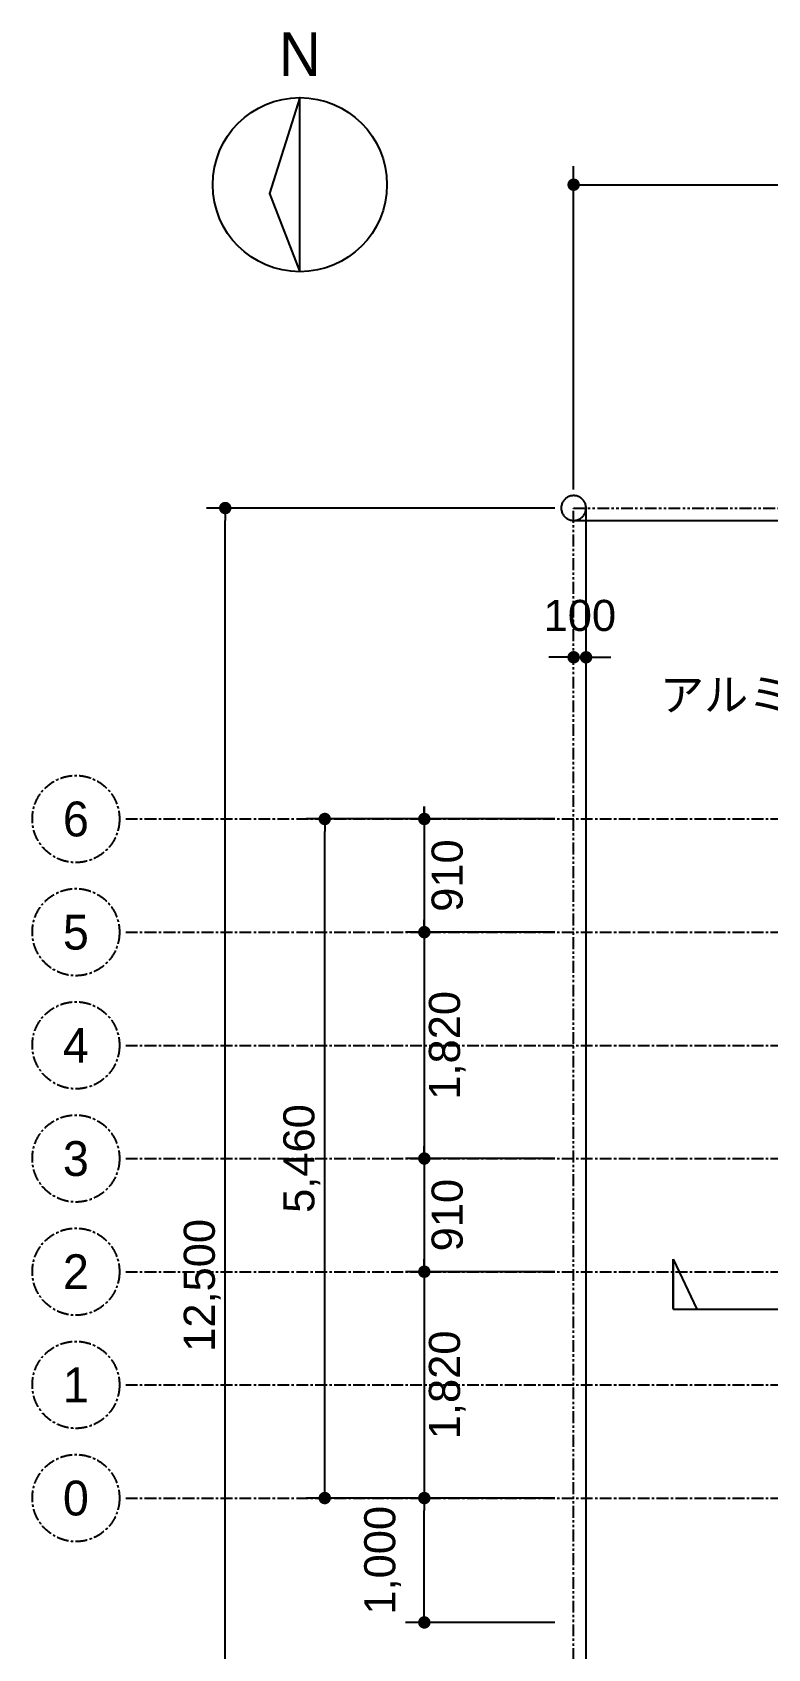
# Model space of a CAD drawing. Header units: millimetres. Extents: x -4350 to 13330, y -6150 to 16325.
# Drawn here: x -4350 to 1559, y 3329 to 16325 of the extents above; entities that cross this region are included whole.
import ezdxf
from ezdxf.enums import TextEntityAlignment as Align

# ---------------------------------------------------------------- set-up
doc = ezdxf.new("R2010")
doc.units = ezdxf.units.MM
doc.header["$LTSCALE"] = 30
doc.linetypes.add('CENTER', pattern=[5.08, 3.175, -0.635, 0.635, -0.635])
doc.linetypes.add('PHANTOM', pattern=[6.35, 3.175, -0.635, 0.635, -0.635, 0.635, -0.635])
for name, color, linetype in [('01通り芯', 1, 'CENTER'), ('08文字', 7, 'CONTINUOUS'), ('09寸法', 3, 'CONTINUOUS'), ('10線一般(中線)', 8, 'CONTINUOUS'), ('12切断線', 33, 'CONTINUOUS'), ('13境界線', 6, 'PHANTOM'), ('16外構', 4, 'CONTINUOUS')]:
    doc.layers.add(name, color=color, linetype=linetype)
doc.styles.add('DIM', font='arial.ttf')
doc.styles.add('JP', font='ipag.ttf')
doc.dimstyles.new('JIS100', dxfattribs={"dimtxt": 250, "dimasz": 100, "dimexe": 150, "dimexo": 150, "dimgap": 60, "dimtad": 1, "dimdec": 0, "dimlfac": 100, "dimzin": 12, "dimdsep": 46, "dimtxsty": 'DIM', "dimblk": 'DOT', "dimcen": 2.5, "dimazin": 3, "dimtfac": 0.5, "dimtmove": 2, "dimatfit": 3})

# ---------------------------------------------------------------- blocks, each defined once
blk = doc.blocks.new('_DOT')
at = {"color": 0, "linetype": 'BYBLOCK'}
blk.add_line((-0.5, 0), (-1, 0), dxfattribs=at)
at = {"color": 0, "linetype": 'BYBLOCK', "const_width": 0.5}
blk.add_lwpolyline([(-0.25, 0, 1), (0.25, 0, 1)], format="xyb", close=True, dxfattribs=at)

msp = doc.modelspace()

# ---------------------------------------------------------------- linework, layer by layer
at = {"layer": '01通り芯'}
for p, q in [((-3600, 10000), (13280, 10000)), ((-3600, 9090), (13280, 9090)), ((-3600, 8180), (13280, 8180)), ((-3600, 7270), (13280, 7270)), ((-3600, 6360), (13280, 6360)), ((-3600, 5450), (13280, 5450)), ((-3600, 4540), (13280, 4540))]:
    msp.add_line(p, q, dxfattribs=at)
for centre in [(-4000, 10000), (-4000, 9090), (-4000, 8180), (-4000, 7270), (-4000, 6360), (-4000, 5450), (-4000, 4540)]:
    msp.add_circle(centre, 350, dxfattribs=at)
at = {"layer": '10線一般(中線)'}
msp.add_lwpolyline([(-2200, 14400), (-2200, 15800), (-2445, 15030)], close=True, dxfattribs=at)
msp.add_circle((-2200, 15100), 700, dxfattribs=at)
at = {"layer": '12切断線'}
for points in [[(800, 6060), (800, 6460)], [(800, 6460), (800, 6060)], [(800, 6460), (800, 6060)], [(800, 6460), (990.5, 6060)], [(800, 6060), (9880, 6060)]]:
    msp.add_lwpolyline(points, dxfattribs=at)
at = {"layer": '13境界線'}
for points in [[(100, 12500), (99.8, 12507), (99, 12513.9), (97.8, 12520.8), (96.1, 12527.6), (94, 12534.2), (91.4, 12540.7), (88.3, 12546.9), (84.8, 12553), (80.9, 12558.8), (76.6, 12564.3), (71.9, 12569.5), (66.9, 12574.3), (61.6, 12578.8), (55.9, 12582.9), (50, 12586.6), (43.8, 12589.9), (37.5, 12592.7), (30.9, 12595.1), (24.2, 12597), (17.4, 12598.5), (10.5, 12599.5), (3.5, 12599.9), (-3.5, 12599.9), (-10.5, 12599.5), (-17.4, 12598.5), (-24.2, 12597), (-30.9, 12595.1), (-37.5, 12592.7), (-43.8, 12589.9), (-50, 12586.6), (-55.9, 12582.9), (-61.6, 12578.8), (-66.9, 12574.3), (-71.9, 12569.5), (-76.6, 12564.3), (-80.9, 12558.8), (-84.8, 12553), (-88.3, 12546.9), (-91.4, 12540.7), (-94, 12534.2), (-96.1, 12527.6), (-97.8, 12520.8), (-99, 12513.9), (-99.8, 12507), (-100, 12500), (-99.8, 12493), (-99, 12486.1), (-97.8, 12479.2), (-96.1, 12472.4), (-94, 12465.8), (-91.4, 12459.3), (-88.3, 12453.1), (-84.8, 12447), (-80.9, 12441.2), (-76.6, 12435.7), (-71.9, 12430.5), (-66.9, 12425.7), (-61.6, 12421.2), (-55.9, 12417.1), (-50, 12413.4), (-43.8, 12410.1), (-37.5, 12407.3), (-30.9, 12404.9), (-24.2, 12403), (-17.4, 12401.5), (-10.5, 12400.5), (-3.5, 12400.1), (3.5, 12400.1), (10.5, 12400.5), (17.4, 12401.5), (24.2, 12403), (30.9, 12404.9), (37.5, 12407.3), (43.8, 12410.1), (50, 12413.4), (55.9, 12417.1), (61.6, 12421.2), (66.9, 12425.7), (71.9, 12430.5), (76.6, 12435.7), (80.9, 12441.2), (84.8, 12447), (88.3, 12453.1), (91.4, 12459.3), (94, 12465.8), (96.1, 12472.4), (97.8, 12479.2), (99, 12486.1), (100, 12500)], [(0, 12500), (10980, 12500)], [(0, 0), (0, 12500)]]:
    msp.add_lwpolyline(points, dxfattribs=at)
at = {"layer": '16外構'}
for points in [[(100, 0), (100, 12500)], [(0, 12400), (10980, 12400)]]:
    msp.add_lwpolyline(points, dxfattribs=at)

# ---------------------------------------------------------------- texts
at = {"layer": '01通り芯', "style": 'JP'}
for s, p in [('6', (-4000, 10000)), ('5', (-4000, 9090)), ('4', (-4000, 8180)), ('3', (-4000, 7270)), ('2', (-4000, 6360)), ('1', (-4000, 5450)), ('0', (-4000, 4540))]:
    msp.add_text(s, height=280, dxfattribs=at).set_placement(p, align=Align.MIDDLE_CENTER)
at = {"layer": '08文字', "style": 'JP'}
msp.add_text('アルミフェンス H=900', height=260, dxfattribs=at).set_placement((2500, 11000), align=Align.MIDDLE_CENTER)
at = {"layer": '10線一般(中線)', "style": 'JP'}
msp.add_text('N', height=350, dxfattribs=at).set_placement((-2200, 16150), align=Align.MIDDLE_CENTER)

# ---------------------------------------------------------------- dimensions: what is measured, and where the dimension line sits
at = {"layer": '09寸法'}
for base, p1, p2, text in [((0, 15100), (0, 12500), (10980, 12500), '11,000'), ((0, 11300), (0, 11300), (100, 11300), '100')]:
    msp.add_linear_dim(base=base, p1=p1, p2=p2, text=text, dimstyle='JIS100', dxfattribs=at).render()
for base, p1, p2, text in [((-2800, 0), (0, 0), (0, 12500), '12,500'), ((-2000, 4540), (0, 4540), (0, 10000), '5,460'), ((-1200, 10000), (0, 10000), (0, 9090), '910'), ((-1200, 9090), (0, 9090), (0, 7270), '1,820'), ((-1200, 7270), (0, 7270), (0, 6360), '910'), ((-1200, 6360), (0, 6360), (0, 4540), '1,820'), ((-1200, 3540), (0, 3540), (0, 4540), '1,000')]:
    msp.add_linear_dim(base=base, p1=p1, p2=p2, angle=90, text=text, dimstyle='JIS100', dxfattribs=at).render()

doc.saveas('drawing.dxf')
